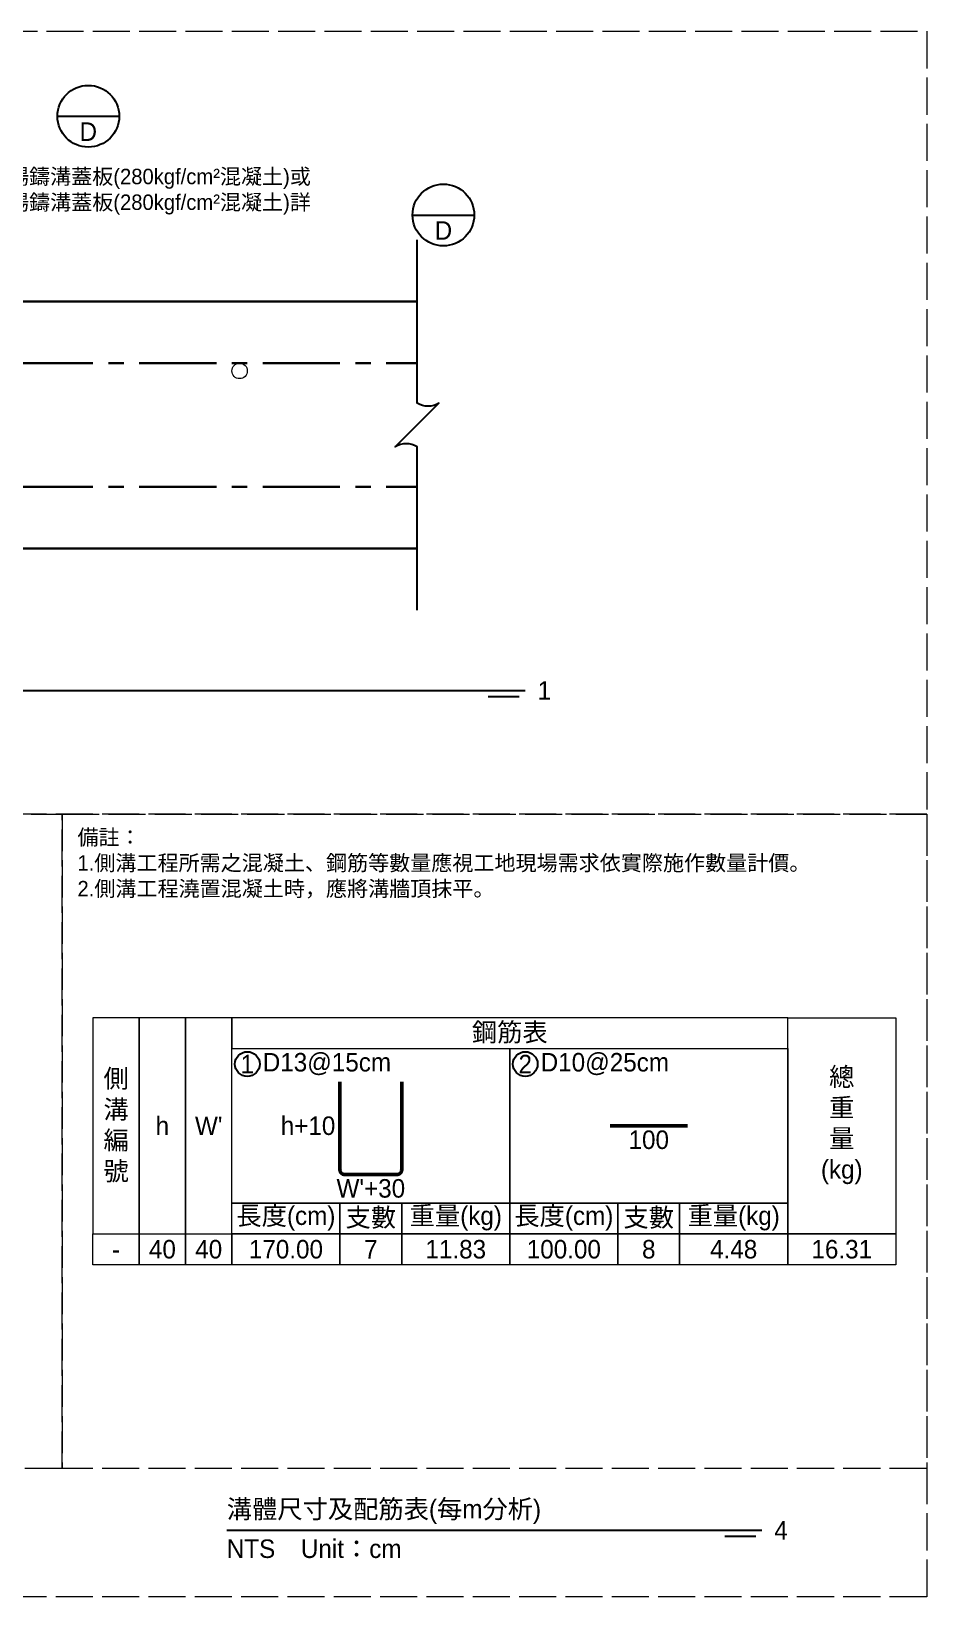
# Model space of a CAD drawing. Extents: x -8920 to 1950, y -2159 to 466.
# Drawn here: x -8430 to -8140, y -1164 to -657 of the extents above; entities that cross this region are included whole.
import ezdxf
from ezdxf import colors
from ezdxf.entities.mleader import LeaderData, LeaderLine
from ezdxf.math import Vec2, Vec3

# ---------------------------------------------------------------- set-up
doc = ezdxf.new("R2010")
doc.units = 0
doc.header["$MEASUREMENT"] = 0
doc.linetypes.add('ACAD_ISO02W100', pattern=[15, 12, -3])
doc.linetypes.add('CENTERX2', pattern=[4, 2.5, -0.5, 0.5, -0.5])
for name, color, linetype, lineweight in [('一、1.基本-圖框', 7, 'Continuous', 20), ('二、1.繪圖-既有設施', 8, 'Continuous', 20), ('二、2.繪圖-施作項目', 181, 'Continuous', 30), ('二、5.繪圖-鋼筋', 60, 'Continuous', 50)]:
    doc.layers.add(name, color=color, linetype=linetype, lineweight=lineweight)
doc.layers.add('一、4.基本-隱藏', color=9, linetype='ACAD_ISO02W100', lineweight=20, plot=False)
doc.layers.add('三、1.文字-說明文字', color=2, linetype='Continuous')
doc.layers.add('三、3.文字-註解文字', color=2, linetype='Continuous')
doc.styles.add('次圖名(詳圖)', font='MS PGothic.ttf', dxfattribs={"height": 6})
doc.styles.add('註解文字(詳圖)', font='MS PGothic.ttf', dxfattribs={"height": 5})

msp = doc.modelspace()

# ---------------------------------------------------------------- linework, layer by layer
at = {"layer": '一、1.基本-圖框'}
for points in [[(-8410, -1046.5), (-8395, -1046.5), (-8395, -976.5), (-8410, -976.5)], [(-8395, -1046.5), (-8380, -1046.5), (-8380, -976.5), (-8395, -976.5)], [(-8380, -1046.5), (-8365, -1046.5), (-8365, -976.5), (-8380, -976.5)], [(-8365, -986.5), (-8185, -986.5), (-8185, -976.5), (-8365, -976.5)], [(-8150, -1046.5), (-8185, -1046.5), (-8185, -976.5), (-8150, -976.5)], [(-8365, -986.5), (-8275, -986.5), (-8275, -1036.5), (-8365, -1036.5)], [(-8275, -986.5), (-8185, -986.5), (-8185, -1036.5), (-8275, -1036.5)], [(-8365, -1036.5), (-8330, -1036.5), (-8330, -1046.5), (-8365, -1046.5)], [(-8330, -1036.5), (-8310, -1036.5), (-8310, -1046.5), (-8330, -1046.5)], [(-8310, -1036.5), (-8275, -1036.5), (-8275, -1046.5), (-8310, -1046.5)], [(-8275, -1036.5), (-8240, -1036.5), (-8240, -1046.5), (-8275, -1046.5)], [(-8240, -1036.5), (-8220, -1036.5), (-8220, -1046.5), (-8240, -1046.5)], [(-8220, -1036.5), (-8185, -1036.5), (-8185, -1046.5), (-8220, -1046.5)], [(-8410, -1046.5), (-8395, -1046.5), (-8395, -1056.5), (-8410, -1056.5)], [(-8395, -1046.5), (-8380, -1046.5), (-8380, -1056.5), (-8395, -1056.5)], [(-8380, -1046.5), (-8365, -1046.5), (-8365, -1056.5), (-8380, -1056.5)], [(-8365, -1046.5), (-8330, -1046.5), (-8330, -1056.5), (-8365, -1056.5)], [(-8330, -1046.5), (-8310, -1046.5), (-8310, -1056.5), (-8330, -1056.5)], [(-8310, -1046.5), (-8275, -1046.5), (-8275, -1056.5), (-8310, -1056.5)], [(-8275, -1046.5), (-8240, -1046.5), (-8240, -1056.5), (-8275, -1056.5)], [(-8240, -1046.5), (-8220, -1046.5), (-8220, -1056.5), (-8240, -1056.5)], [(-8220, -1046.5), (-8185, -1046.5), (-8185, -1056.5), (-8220, -1056.5)], [(-8185, -1046.5), (-8150, -1046.5), (-8150, -1056.5), (-8185, -1056.5)]]:
    msp.add_lwpolyline(points, close=True, dxfattribs=at)
at = {"layer": '一、4.基本-隱藏'}
for points in [[(-8920, -657), (-8140, -657), (-8140, -910.5), (-8920, -910.5)], [(-8920, -657), (-8140, -657), (-8140, -1164), (-8920, -1164)], [(-8670, -910.5), (-8420, -910.5), (-8420, -1122.5), (-8670, -1122.5)], [(-8420, -910.5), (-8140, -910.5), (-8140, -1122.5), (-8420, -1122.5)]]:
    msp.add_lwpolyline(points, close=True, dxfattribs=at)
at = {"layer": '三、3.文字-註解文字'}
for points in [[(-8421.5, -684.5), (-8401.5, -684.5)], [(-8306.5, -716.5), (-8286.5, -716.5)], [(-8790, -870.5), (-8270, -870.5)], [(-8272, -872.5), (-8282, -872.5)], [(-8366.66, -1142.5), (-8193.34, -1142.5)], [(-8195.34, -1144.5), (-8205.34, -1144.5)]]:
    msp.add_lwpolyline(points, dxfattribs=at)
msp.add_lwpolyline([(-8305, -844.5), (-8305, -791.571, 0.2828427), (-8312.071, -791.571), (-8297.929, -777.429, -0.2828427), (-8305, -777.429), (-8305, -724.5)], format="xyb", dxfattribs=at)
for centre, radius in [((-8411.5, -684.5), 10), ((-8296.5, -716.5), 10), ((-8360, -991.5), 4), ((-8270, -991.5), 4)]:
    msp.add_circle(centre, radius, dxfattribs=at)
at = {"layer": '二、1.繪圖-既有設施'}
msp.add_circle((-8362.5, -767), 2.5, dxfattribs=at)
at = {"layer": '二、2.繪圖-施作項目'}
for points in [[(-8755, -744.5), (-8305, -744.5)], [(-8755, -824.5), (-8305, -824.5)]]:
    msp.add_lwpolyline(points, dxfattribs=at)
at = {"layer": '二、2.繪圖-施作項目', "linetype": 'CENTERX2', "ltscale": 10}
for points in [[(-8755, -764.5), (-8305, -764.5)], [(-8755, -804.5), (-8305, -804.5)]]:
    msp.add_lwpolyline(points, dxfattribs=at)
at = {"layer": '二、5.繪圖-鋼筋'}
msp.add_lwpolyline([(-8330, -997.25), (-8330, -1025.75, 0.4142136), (-8328.5, -1027.25), (-8311.5, -1027.25, 0.4142136), (-8310, -1025.75), (-8310, -997.25)], format="xyb", dxfattribs=at)
msp.add_lwpolyline([(-8242.5, -1011.5), (-8217.5, -1011.5)], dxfattribs=at)

# ---------------------------------------------------------------- texts
at = {"layer": '一、1.基本-圖框', "char_height": 6, "attachment_point": 5, "style": '註解文字(詳圖)'}
for s, width, insert in [('{\\fMS PGothic|b0|i0|c128|p34;鋼筋表}', 94.24964, (-8275, -981.5)), ('側溝編號', 12.98354, (-8402.5, -1011.5)), ('{\\fMS PGothic|b0|i0|c128|p34;總重量(kg)}', 6, (-8167.5, -1011.5)), ('{\\fMS PGothic|b0|i0|c128|p34;h}', 12.98354, (-8387.5, -1011.5)), ("{\\fMS PGothic|b0|i0|c128|p34;W}'", 22.32258, (-8372.5, -1011.5)), ('{\\fMS PGothic|b0|i0|c128|p34;長度(cm)}', 35.02324, (-8347.5, -1041.5)), ('{\\fMS PGothic|b0|i0|c128|p34;支數}', 19.27354, (-8320, -1041.5)), ('{\\fMS PGothic|b0|i0|c128|p34;重量(kg)}', 30.27214, (-8292.5, -1041.5)), ('{\\fMS PGothic|b0|i0|c128|p34;長度(cm)}', 35.02324, (-8257.5, -1041.5)), ('{\\fMS PGothic|b0|i0|c128|p34;支數}', 19.27354, (-8230, -1041.5)), ('{\\fMS PGothic|b0|i0|c128|p34;重量(kg)}', 30.27214, (-8202.5, -1041.5))]:
    msp.add_mtext_dynamic_manual_height_columns(s, width=width, gutter_width=30, heights=[0], dxfattribs=dict(at, insert=insert))
at = {"layer": '三、1.文字-說明文字', "style": '註解文字(詳圖)'}
for s, width, insert, char_height, attachment_point in [('{\\fMS PGothic|b0|i0|c128|p34;D}', 12.5857, (-8411.5, -689.5), 6, 5), ('{\\fMS PGothic|b0|i0|c128|p34;D}', 12.5857, (-8296.5, -721.5), 6, 5), ('{\\fMS PGothic|b0|i0|c128|p34;備註：\\P1.側溝工程所需之混凝土、鋼筋等數量應視工地現場需求依實際施作數量計價。\\P2.側溝工程澆置混凝土時，應將溝牆頂抹平。}', 249.57878, (-8415, -915.5), 5, 1)]:
    msp.add_mtext_dynamic_manual_height_columns(s, width=width, gutter_width=30, heights=[0], dxfattribs=dict(at, insert=insert, char_height=char_height, attachment_point=attachment_point))
at = {"layer": '三、3.文字-註解文字', "char_height": 6}
for s, width, gutter_width, insert, attachment_point, style in [('1', 3, 15, (-8266, -870.5), 4, '次圖名(詳圖)'), ('1', 8.38231, 30, (-8360, -991.5), 5, '註解文字(詳圖)'), ('D13@15cm', 6.06582, 30, (-8355, -991.5), 4, '註解文字(詳圖)'), ('2', 8.38231, 30, (-8270, -991.5), 5, '註解文字(詳圖)'), ('{\\fMS PGothic|b0|i0|c128|p34;D1}0{\\fMS PGothic|b0|i0|c128|p34;@}25{\\fMS PGothic|b0|i0|c128|p34;cm}', 6.06582, 30, (-8265, -991.5), 4, '註解文字(詳圖)'), ('40', 9.06048, 30, (-8387.5, -1051.5), 5, '註解文字(詳圖)'), ('40', 9.06048, 30, (-8372.5, -1051.5), 5, '註解文字(詳圖)'), ('170.00', 9.06048, 30, (-8347.5, -1051.5), 5, '註解文字(詳圖)'), ('7', 9.06048, 30, (-8320, -1051.5), 5, '註解文字(詳圖)'), ('11.83', 9.06048, 30, (-8292.5, -1051.5), 5, '註解文字(詳圖)'), ('{\\fMS PGothic|b0|i0|c128|p34;100}.00', 9.06048, 30, (-8257.5, -1051.5), 5, '註解文字(詳圖)'), ('8', 9.06048, 30, (-8230, -1051.5), 5, '註解文字(詳圖)'), ('4.48', 9.06048, 30, (-8202.5, -1051.5), 5, '註解文字(詳圖)'), ('16.31', 9.06048, 30, (-8167.5, -1051.5), 5, '註解文字(詳圖)'), ('-', 9.06048, 30, (-8402.5, -1051.5), 5, '註解文字(詳圖)'), ('{\\fMS PGothic|b0|i0|c128|p34;溝體尺寸}及{\\fMS PGothic|b0|i0|c128|p34;配筋表(每m分析)}', 144.80097, 15, (-8366.66, -1136.5), 4, '次圖名(詳圖)'), ('4', 3, 15, (-8189.34, -1142.5), 4, '次圖名(詳圖)'), ('NTS{\\fMS PGothic|b0|i0|c128|p34;^IUnit：cm}', 136.03259, 15, (-8366.66, -1148.5), 4, '次圖名(詳圖)')]:
    msp.add_mtext_dynamic_manual_height_columns(s, width=width, gutter_width=gutter_width, heights=[0], dxfattribs=dict(at, insert=insert, attachment_point=attachment_point, style=style))
at = {"layer": '二、5.繪圖-鋼筋', "char_height": 6, "style": '註解文字(詳圖)'}
for s, width, insert, attachment_point in [('h+10', 8.87231, (-8331.5, -1011.5), 6), ('100', 3.56631, (-8230, -1013), 2), ("{\\fMS PGothic|b0|i0|c128|p34;W}'+3{\\fMS PGothic|b0|i0|c128|p34;0}", 3.56631, (-8320, -1028.75), 2)]:
    msp.add_mtext_dynamic_manual_height_columns(s, width=width, gutter_width=30, heights=[0], dxfattribs=dict(at, insert=insert, attachment_point=attachment_point))

# ---------------------------------------------------------------- leaders
at = {"layer": '三、3.文字-註解文字'}
ml = msp.add_multileader_mtext('Standard', dxfattribs=at)
ml.set_content('{\\fMS PGothic|b0|i0|c128|p34;S1}場鑄溝蓋板(280kgf/cm²混凝土)或\\PS2場鑄溝蓋板(280kgf/cm²混凝土)詳', color=256, style='註解文字(詳圖)')
ml.set_leader_properties(color=144, linetype='ByLayer', lineweight=-1)
ml.build(insert=Vec2(0, 0))
ml.multileader.update_dxf_attribs({"dogleg_length": 5, "arrow_head_size": 6})
ctx = ml.context
ctx.base_point, ctx.char_height, ctx.arrow_head_size, ctx.landing_gap_size, ctx.plane_origin = Vec3(-8448.5, -704.5), 5, 6, 3, Vec3(-8473.5, -784.5)
notes = []
notes.append((ctx, [(0, (1, 1, 0), (-8453.5, -704.5), (1, 0), 5, [(0, [(-8473.5, -784.5)], 0, [])])]))
ctx.mtext.insert, ctx.mtext.flow_direction = Vec3(-8445.5, -701.517), 5
for ctx, leaders in notes:
    for number, flags, end, landing, length, lines in leaders:
        leader = LeaderData()
        leader.index, (leader.has_last_leader_line, leader.has_dogleg_vector, leader.attachment_direction) = number, flags
        leader.last_leader_point, leader.dogleg_vector, leader.dogleg_length = Vec3(end), Vec3(landing), length
        for number, points, colour, breaks in lines:
            line = LeaderLine()
            line.index, line.vertices, line.color, line.breaks = number, Vec3.list(points), colors.encode_raw_color(colour), breaks
            leader.lines.append(line)
        ctx.leaders.append(leader)

doc.saveas('drawing.dxf')
